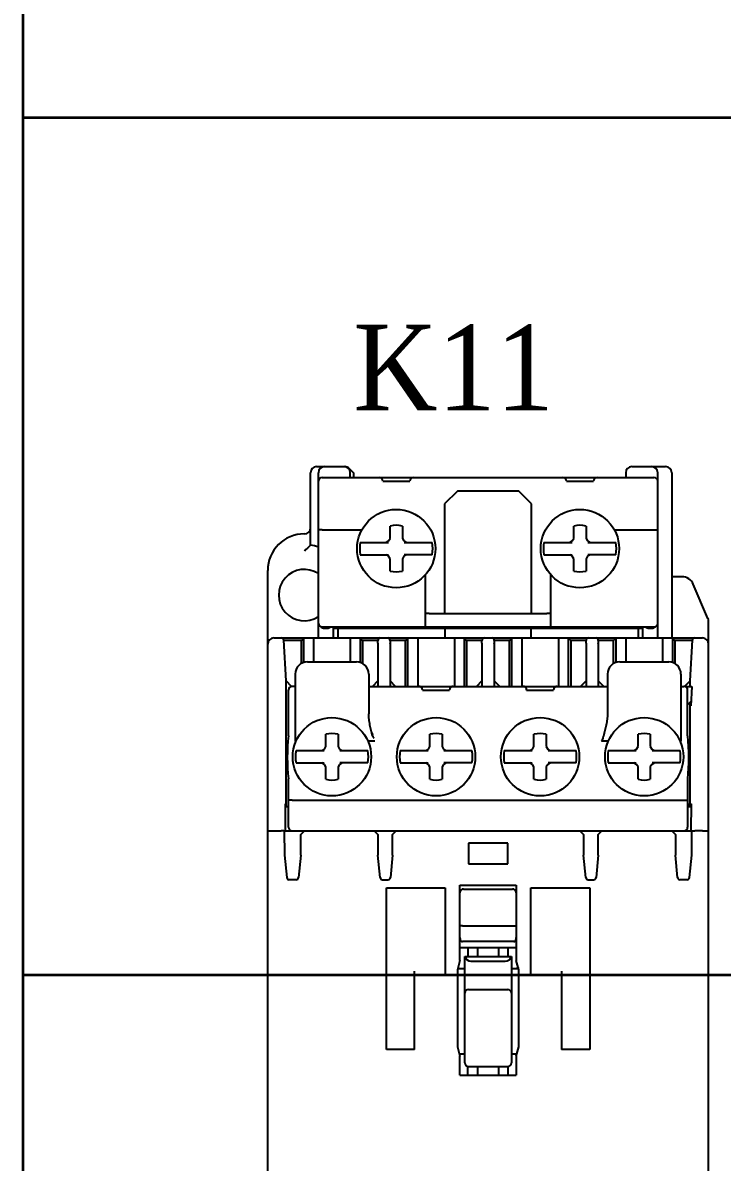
# Model space of a CAD drawing. Header units: millimetres. Extents: x 0 to 19177, y 0 to 12100.
# Drawn here: x 16945.1 to 17002.2, y 10419.6 to 10512.6 of the extents above; entities that cross this region are included whole.
import ezdxf

# ---------------------------------------------------------------- set-up
doc = ezdxf.new("R2010")
doc.units = ezdxf.units.MM
doc.header["$MEASUREMENT"] = 0
doc.layers.add('mang', color=4, linetype='Continuous')
doc.layers.add('NetDam', color=7, linetype='Continuous', lineweight=35)
doc.styles.add('HOATBF.shx', font='', dxfattribs={"width": 0.9})
doc.styles.get('HOATBF.shx').set_extended_font_data('.VnAvant')

msp = doc.modelspace()

# ---------------------------------------------------------------- linework, layer by layer
at = {"color": 7, "linetype": 'Continuous'}
for p, q in [((16968.592, 10469.944), (16968.592, 10475.875)), ((16969.092, 10476.375), (16971.385, 10476.375)), ((16969.242, 10462.375), (16969.242, 10475.875)), ((16971.739, 10476.229), (16972.092, 10475.875)), ((16971.842, 10475.475), (16971.842, 10475.875)), ((16972.092, 10475.875), (16972.092, 10475.475)), ((16994.342, 10475.875), (16994.342, 10475.475)), ((16994.842, 10476.375), (16997.592, 10476.375)), ((16996.942, 10462.375), (16996.942, 10475.875)), ((16998.092, 10475.875), (16998.092, 10462.375)), ((16969.542, 10475.475), (16996.642, 10475.475)), ((16974.492, 10475.175), (16976.692, 10475.175)), ((16989.492, 10475.175), (16991.692, 10475.175)), ((16980.592, 10474.375), (16979.542, 10473.325)), ((16985.592, 10474.375), (16980.592, 10474.375)), ((16986.642, 10473.325), (16985.592, 10474.375)), ((16979.542, 10473.325), (16979.542, 10464.375)), ((16986.642, 10464.375), (16986.642, 10473.325)), ((16969.542, 10471.206), (16972.782, 10471.206)), ((16975.092, 10470.508), (16975.092, 10471.508)), ((16976.092, 10471.508), (16976.092, 10470.508)), ((16990.092, 10470.508), (16990.092, 10471.508)), ((16991.092, 10471.508), (16991.092, 10470.508)), ((16993.402, 10471.206), (16996.642, 10471.206)), ((16972.659, 10470.175), (16974.949, 10470.175)), ((16974.759, 10470.175), (16974.97, 10470.297)), ((16974.97, 10470.297), (16975.092, 10470.508)), ((16976.092, 10470.508), (16976.214, 10470.297)), ((16976.214, 10470.297), (16976.425, 10470.175)), ((16976.236, 10470.175), (16978.526, 10470.175)), ((16987.659, 10470.175), (16989.949, 10470.175)), ((16989.759, 10470.175), (16989.97, 10470.297)), ((16989.97, 10470.297), (16990.092, 10470.508)), ((16991.092, 10470.508), (16991.214, 10470.297)), ((16991.214, 10470.297), (16991.425, 10470.175)), ((16991.236, 10470.175), (16993.526, 10470.175)), ((16972.659, 10469.175), (16974.949, 10469.175)), ((16974.97, 10469.053), (16974.759, 10469.175)), ((16975.092, 10468.842), (16974.97, 10469.053)), ((16975.092, 10467.842), (16975.092, 10468.842)), ((16976.214, 10469.053), (16976.092, 10468.842)), ((16976.092, 10468.842), (16976.092, 10467.842)), ((16976.425, 10469.175), (16976.214, 10469.053)), ((16978.526, 10469.175), (16976.236, 10469.175)), ((16979.542, 10468.725), (16979.592, 10468.725)), ((16987.659, 10469.175), (16989.949, 10469.175)), ((16989.97, 10469.053), (16989.759, 10469.175)), ((16990.092, 10468.842), (16989.97, 10469.053)), ((16990.092, 10467.842), (16990.092, 10468.842)), ((16991.214, 10469.053), (16991.092, 10468.842)), ((16991.092, 10468.842), (16991.092, 10467.842)), ((16991.425, 10469.175), (16991.214, 10469.053)), ((16993.526, 10469.175), (16991.236, 10469.175)), ((16965.092, 10401.875), (16965.092, 10467.875)), ((16977.992, 10463.275), (16977.992, 10467.558)), ((16988.192, 10467.558), (16988.192, 10463.275)), ((16998.933, 10467.375), (16998.092, 10467.375)), ((17001.052, 10463.969), (16999.852, 10466.769)), ((16978.292, 10464.375), (16987.892, 10464.375)), ((17001.092, 10401.875), (17001.092, 10463.772)), ((16969.542, 10463.275), (16996.642, 10463.275)), ((16969.742, 10463.175), (16969.942, 10463.175)), ((16970.442, 10463.275), (16970.442, 10462.375)), ((16970.442, 10463.175), (16995.742, 10463.175)), ((16970.842, 10462.375), (16970.842, 10463.175)), ((16971.842, 10463.275), (16971.842, 10463.175)), ((16972.042, 10463.275), (16972.042, 10463.175)), ((16974.042, 10463.275), (16974.042, 10463.175)), ((16975.642, 10463.275), (16975.642, 10463.175)), ((16979.592, 10462.375), (16979.592, 10463.275)), ((16986.592, 10463.275), (16986.592, 10462.375)), ((16990.542, 10463.175), (16990.542, 10463.275)), ((16992.142, 10463.275), (16992.142, 10463.175)), ((16994.142, 10463.275), (16994.142, 10463.175)), ((16994.342, 10463.175), (16994.342, 10463.275)), ((16995.342, 10463.175), (16995.342, 10462.375)), ((16995.742, 10462.375), (16995.742, 10463.275)), ((16996.242, 10463.175), (16996.442, 10463.175)), ((16965.592, 10462.375), (17000.592, 10462.375)), ((16966.592, 10458.875), (16966.403, 10462.186)), ((16967.842, 10462.175), (16966.404, 10462.175)), ((16967.842, 10462.175), (16968.042, 10462.375)), ((16967.842, 10460.291), (16967.842, 10462.175)), ((16968.042, 10460.377), (16968.042, 10462.375)), ((16968.842, 10462.375), (16968.842, 10460.425)), ((16971.842, 10462.375), (16971.842, 10460.425)), ((16972.642, 10462.375), (16972.642, 10460.377)), ((16972.642, 10462.375), (16972.842, 10462.175)), ((16972.842, 10462.175), (16972.842, 10460.291)), ((16974.092, 10462.175), (16972.842, 10462.175)), ((16974.092, 10461.938), (16974.092, 10462.175)), ((16974.092, 10461.935), (16974.092, 10458.425)), ((16975.092, 10462.175), (16975.092, 10461.938)), ((16976.342, 10462.175), (16975.092, 10462.175)), ((16975.092, 10461.935), (16975.092, 10458.425)), ((16976.342, 10462.175), (16976.542, 10462.375)), ((16976.342, 10458.425), (16976.342, 10462.175)), ((16976.542, 10458.425), (16976.542, 10462.375)), ((16977.342, 10462.375), (16977.342, 10458.425)), ((16980.342, 10462.375), (16980.342, 10458.425)), ((16981.142, 10462.375), (16981.142, 10458.425)), ((16981.142, 10462.375), (16981.342, 10462.175)), ((16981.342, 10462.175), (16981.342, 10458.425)), ((16982.592, 10462.175), (16981.342, 10462.175)), ((16982.592, 10461.938), (16982.592, 10462.175)), ((16982.592, 10461.935), (16982.592, 10458.425)), ((16983.592, 10462.175), (16983.592, 10461.938)), ((16984.842, 10462.175), (16983.592, 10462.175)), ((16983.592, 10461.935), (16983.592, 10458.425)), ((16984.842, 10462.175), (16985.042, 10462.375)), ((16984.842, 10458.425), (16984.842, 10462.175)), ((16985.042, 10458.425), (16985.042, 10462.375)), ((16985.842, 10462.375), (16985.842, 10458.425)), ((16988.842, 10462.375), (16988.842, 10458.425)), ((16989.642, 10462.375), (16989.642, 10458.425)), ((16989.642, 10462.375), (16989.842, 10462.175)), ((16989.842, 10462.175), (16989.842, 10458.425)), ((16991.092, 10462.175), (16989.842, 10462.175)), ((16991.092, 10461.938), (16991.092, 10462.175)), ((16991.092, 10461.935), (16991.092, 10458.425)), ((16992.092, 10462.175), (16992.092, 10461.938)), ((16993.342, 10462.175), (16992.092, 10462.175)), ((16992.092, 10461.935), (16992.092, 10458.425)), ((16993.342, 10462.175), (16993.542, 10462.375)), ((16993.342, 10460.291), (16993.342, 10462.175)), ((16993.542, 10460.377), (16993.542, 10462.375)), ((16994.342, 10462.375), (16994.342, 10460.425)), ((16997.342, 10462.375), (16997.342, 10460.425)), ((16998.142, 10462.375), (16998.142, 10460.377)), ((16998.142, 10462.375), (16998.342, 10462.175)), ((16998.342, 10462.175), (16998.342, 10460.291)), ((16999.781, 10462.175), (16998.342, 10462.175)), ((16999.592, 10458.875), (16999.782, 10462.186)), ((16968.342, 10460.425), (16972.342, 10460.425)), ((16993.842, 10460.425), (16997.842, 10460.425)), ((16967.342, 10459.425), (16967.342, 10453.942)), ((16973.342, 10459.425), (16973.342, 10456.179)), ((16992.842, 10459.425), (16992.842, 10456.179)), ((16998.842, 10459.425), (16998.842, 10453.942)), ((16966.592, 10448.625), (16966.592, 10458.875)), ((16967.046, 10458.421), (16966.592, 10458.875)), ((16966.792, 10454.375), (16966.792, 10458.125)), ((16967.342, 10458.425), (16967.092, 10458.425)), ((16973.342, 10458.425), (16992.842, 10458.425)), ((16974.092, 10458.875), (16973.642, 10458.425)), ((16975.542, 10458.425), (16975.092, 10458.875)), ((16977.742, 10458.125), (16979.942, 10458.125)), ((16982.592, 10458.875), (16982.142, 10458.425)), ((16984.042, 10458.425), (16983.592, 10458.875)), ((16986.242, 10458.125), (16988.442, 10458.125)), ((16991.092, 10458.875), (16990.642, 10458.425)), ((16992.542, 10458.425), (16992.092, 10458.875)), ((16998.842, 10458.425), (16999.092, 10458.425)), ((16999.592, 10458.875), (16999.142, 10458.425)), ((16999.205, 10458.425), (16999.722, 10458.425)), ((16999.392, 10454.375), (16999.392, 10458.125)), ((16999.592, 10458.425), (16999.592, 10458.875)), ((16999.722, 10458.425), (16999.664, 10456.825)), ((16999.392, 10456.925), (16999.678, 10457.211)), ((16999.592, 10448.625), (16999.592, 10457.125)), ((16999.593, 10456.825), (16999.604, 10457.137)), ((16999.664, 10456.825), (16999.593, 10456.825)), ((16969.842, 10453.508), (16969.842, 10454.508)), ((16970.842, 10454.508), (16970.842, 10453.508)), ((16978.342, 10453.508), (16978.342, 10454.508)), ((16979.342, 10454.508), (16979.342, 10453.508)), ((16986.842, 10453.508), (16986.842, 10454.508)), ((16987.842, 10454.508), (16987.842, 10453.508)), ((16995.342, 10453.508), (16995.342, 10454.508)), ((16996.342, 10454.508), (16996.342, 10453.508)), ((16967.342, 10453.992), (16967.426, 10453.992)), ((16969.72, 10453.297), (16969.842, 10453.508)), ((16970.842, 10453.508), (16970.964, 10453.297)), ((16973.842, 10453.942), (16973.259, 10453.942)), ((16978.22, 10453.297), (16978.342, 10453.508)), ((16979.342, 10453.508), (16979.464, 10453.297)), ((16986.72, 10453.297), (16986.842, 10453.508)), ((16987.842, 10453.508), (16987.964, 10453.297)), ((16992.926, 10453.942), (16992.342, 10453.942)), ((16995.22, 10453.297), (16995.342, 10453.508)), ((16996.342, 10453.508), (16996.464, 10453.297)), ((16998.759, 10453.992), (16998.842, 10453.992)), ((16967.409, 10453.175), (16969.699, 10453.175)), ((16969.509, 10453.175), (16969.72, 10453.297)), ((16970.964, 10453.297), (16971.175, 10453.175)), ((16970.986, 10453.175), (16973.276, 10453.175)), ((16975.909, 10453.175), (16978.199, 10453.175)), ((16978.009, 10453.175), (16978.22, 10453.297)), ((16979.464, 10453.297), (16979.675, 10453.175)), ((16979.486, 10453.175), (16981.776, 10453.175)), ((16984.409, 10453.175), (16986.699, 10453.175)), ((16986.509, 10453.175), (16986.72, 10453.297)), ((16987.964, 10453.297), (16988.175, 10453.175)), ((16987.986, 10453.175), (16990.276, 10453.175)), ((16992.909, 10453.175), (16995.199, 10453.175)), ((16995.009, 10453.175), (16995.22, 10453.297)), ((16996.464, 10453.297), (16996.675, 10453.175)), ((16996.486, 10453.175), (16998.776, 10453.175)), ((16967.409, 10452.175), (16969.699, 10452.175)), ((16969.72, 10452.053), (16969.509, 10452.175)), ((16969.842, 10451.842), (16969.72, 10452.053)), ((16969.842, 10450.842), (16969.842, 10451.842)), ((16970.964, 10452.053), (16970.842, 10451.842)), ((16970.842, 10451.842), (16970.842, 10450.842)), ((16971.175, 10452.175), (16970.964, 10452.053)), ((16973.276, 10452.175), (16970.986, 10452.175)), ((16975.909, 10452.175), (16978.199, 10452.175)), ((16978.22, 10452.053), (16978.009, 10452.175)), ((16978.342, 10451.842), (16978.22, 10452.053)), ((16978.342, 10450.842), (16978.342, 10451.842)), ((16979.464, 10452.053), (16979.342, 10451.842)), ((16979.342, 10451.842), (16979.342, 10450.842)), ((16979.675, 10452.175), (16979.464, 10452.053)), ((16981.776, 10452.175), (16979.486, 10452.175)), ((16984.409, 10452.175), (16986.699, 10452.175)), ((16986.72, 10452.053), (16986.509, 10452.175)), ((16986.842, 10451.842), (16986.72, 10452.053)), ((16986.842, 10450.842), (16986.842, 10451.842)), ((16987.964, 10452.053), (16987.842, 10451.842)), ((16987.842, 10451.842), (16987.842, 10450.842)), ((16988.175, 10452.175), (16987.964, 10452.053)), ((16990.276, 10452.175), (16987.986, 10452.175)), ((16992.909, 10452.175), (16995.199, 10452.175)), ((16995.22, 10452.053), (16995.009, 10452.175)), ((16995.342, 10451.842), (16995.22, 10452.053)), ((16995.342, 10450.842), (16995.342, 10451.842)), ((16996.464, 10452.053), (16996.342, 10451.842)), ((16996.342, 10451.842), (16996.342, 10450.842)), ((16996.675, 10452.175), (16996.464, 10452.053)), ((16998.776, 10452.175), (16996.486, 10452.175)), ((16966.792, 10446.925), (16966.792, 10450.875)), ((16999.392, 10450.875), (16999.392, 10446.925)), ((16966.509, 10448.825), (16966.52, 10446.625)), ((16966.592, 10448.825), (16966.509, 10448.825)), ((16967.092, 10449.125), (16999.092, 10449.125)), ((16999.392, 10448.675), (16999.592, 10448.875)), ((16999.592, 10448.825), (16999.675, 10448.825)), ((16999.675, 10448.825), (16999.664, 10446.625)), ((16966.51, 10448.625), (16966.792, 10448.625)), ((16999.392, 10448.625), (16999.674, 10448.625)), ((16965.592, 10446.625), (16966.203, 10446.625)), ((16966.449, 10446.625), (16966.459, 10444.625)), ((16966.449, 10446.625), (16999.735, 10446.625)), ((16967.792, 10446.325), (16968.092, 10446.625)), ((16967.792, 10444.625), (16967.792, 10446.325)), ((16973.792, 10446.625), (16974.092, 10446.325)), ((16974.092, 10446.325), (16974.092, 10444.625)), ((16975.292, 10446.325), (16975.592, 10446.625)), ((16975.292, 10444.625), (16975.292, 10446.325)), ((16990.592, 10446.625), (16990.892, 10446.325)), ((16990.892, 10446.325), (16990.892, 10444.625)), ((16992.092, 10446.325), (16992.392, 10446.625)), ((16992.092, 10444.625), (16992.092, 10446.325)), ((16998.092, 10446.625), (16998.392, 10446.325)), ((16998.392, 10446.325), (16998.392, 10444.625)), ((16999.725, 10444.625), (16999.735, 10446.625)), ((17000.592, 10446.625), (16999.981, 10446.625)), ((16981.492, 10445.625), (16981.492, 10443.925)), ((16984.692, 10445.625), (16981.492, 10445.625)), ((16984.692, 10443.925), (16984.692, 10445.625)), ((16966.459, 10444.625), (16966.413, 10444.625)), ((16966.459, 10444.625), (16966.651, 10442.804)), ((16967.792, 10444.625), (16967.61, 10442.805)), ((16974.274, 10442.805), (16974.092, 10444.625)), ((16975.292, 10444.625), (16975.11, 10442.805)), ((16991.074, 10442.805), (16990.892, 10444.625)), ((16992.092, 10444.625), (16991.91, 10442.805)), ((16998.574, 10442.805), (16998.392, 10444.625)), ((16999.534, 10442.804), (16999.725, 10444.625)), ((16999.772, 10444.625), (16999.725, 10444.625)), ((16981.492, 10443.925), (16984.692, 10443.925)), ((16967.411, 10442.625), (16966.75, 10442.625)), ((16974.473, 10442.625), (16974.911, 10442.625)), ((16991.273, 10442.625), (16991.711, 10442.625)), ((16999.435, 10442.625), (16998.773, 10442.625)), ((16974.792, 10428.775), (16974.792, 10441.975)), ((16974.792, 10441.975), (16979.592, 10441.975)), ((16979.592, 10441.975), (16979.592, 10434.875)), ((16980.792, 10436.025), (16980.792, 10442.175)), ((16980.792, 10442.175), (16985.392, 10442.175)), ((16981.092, 10441.875), (16985.092, 10441.875)), ((16985.392, 10442.175), (16985.392, 10436.025)), ((16986.592, 10434.875), (16986.592, 10441.975)), ((16986.592, 10441.975), (16991.392, 10441.975)), ((16991.392, 10441.975), (16991.392, 10428.775)), ((16980.992, 10438.875), (16985.192, 10438.875)), ((16985.192, 10437.575), (16980.992, 10437.575)), ((16985.392, 10437.075), (16980.792, 10437.075)), ((16981.442, 10437.075), (16981.442, 10436.375)), ((16982.242, 10436.375), (16982.242, 10437.075)), ((16983.942, 10437.075), (16983.942, 10436.375)), ((16984.742, 10436.375), (16984.742, 10437.075)), ((16980.792, 10436.025), (16980.592, 10435.275)), ((16981.192, 10427.675), (16981.192, 10436.375)), ((16981.192, 10436.375), (16984.992, 10436.375)), ((16981.692, 10435.975), (16984.492, 10435.975)), ((16984.992, 10436.375), (16984.992, 10427.675)), ((16985.592, 10435.275), (16985.392, 10436.025)), ((16977.092, 10428.775), (16977.092, 10435.175)), ((16979.592, 10434.875), (16977.092, 10434.875)), ((16980.592, 10435.275), (16980.592, 10428.975)), ((16980.619, 10435.375), (16981.142, 10435.375)), ((16980.642, 10435.462), (16980.642, 10435.375)), ((16980.742, 10435.375), (16980.645, 10435.472)), ((16985.042, 10435.375), (16985.566, 10435.375)), ((16985.442, 10435.375), (16985.54, 10435.472)), ((16985.542, 10435.462), (16985.542, 10435.375)), ((16985.592, 10428.975), (16985.592, 10435.275)), ((16989.092, 10434.875), (16986.592, 10434.875)), ((16989.092, 10435.175), (16989.092, 10428.775)), ((16981.492, 10433.675), (16984.692, 10433.675)), ((16977.092, 10428.775), (16974.792, 10428.775)), ((16980.592, 10428.975), (16980.792, 10428.225)), ((16981.142, 10428.375), (16980.752, 10428.375)), ((16985.432, 10428.375), (16985.042, 10428.375)), ((16985.392, 10428.225), (16985.592, 10428.975)), ((16991.392, 10428.775), (16989.092, 10428.775)), ((16980.792, 10426.675), (16980.792, 10428.225)), ((16981.442, 10426.675), (16981.442, 10427.379)), ((16981.442, 10427.375), (16984.742, 10427.375)), ((16982.242, 10426.675), (16982.242, 10427.375)), ((16983.942, 10427.375), (16983.942, 10426.675)), ((16984.742, 10426.675), (16984.742, 10427.379)), ((16985.392, 10428.225), (16985.392, 10426.675)), ((16980.792, 10426.675), (16985.392, 10426.675))]:
    msp.add_line(p, q, dxfattribs=at)
for centre in [(16975.592, 10469.675), (16990.592, 10469.675), (16970.342, 10452.675), (16978.842, 10452.675), (16987.342, 10452.675), (16995.842, 10452.675)]:
    msp.add_circle(centre, 3.2, dxfattribs=at)
for centre, radius, start, end in [((16969.092, 10475.875), 0.5, 90, 180), ((16969.742, 10475.875), 0.5, 90, 180), ((16971.342, 10475.875), 0.5, 0, 90), ((16971.385, 10475.875), 0.5, 45, 90), ((16994.842, 10475.875), 0.5, 90, 180), ((16996.442, 10475.875), 0.5, 0, 90), ((16997.592, 10475.875), 0.5, 0, 90), ((16969.542, 10475.175), 0.3, 90, 180), ((16974.192, 10475.175), 0.3, 0, 90), ((16976.992, 10475.175), 0.3, 90, 180), ((16989.192, 10475.175), 0.3, 0, 90), ((16991.992, 10475.175), 0.3, 90, 180), ((16996.642, 10475.175), 0.3, 0, 90), ((16968.092, 10471.375), 0.5, 270, 359.99999), ((16975.592, 10469.675), 1.9, 74.74248, 105.25752), ((16990.592, 10469.675), 1.9, 74.74248, 105.25752), ((16968.092, 10467.875), 3, 90, 180), ((16975.592, 10469.675), 2.976, 170.32743, 189.67257), ((16975.592, 10469.675), 2.976, 350.32743, 9.67257), ((16990.592, 10469.675), 2.976, 170.32743, 189.67257), ((16990.592, 10469.675), 2.976, 350.32743, 9.67257), ((16976.104, 10461.442), 11.345, 131.45988, 134.92389), ((16968.092, 10465.875), 4.1, 73.70876, 82.99527), ((16968.092, 10465.875), 2.1, 56.76499, 303.23501), ((16975.592, 10469.675), 1.9, 254.74248, 285.25752), ((16990.592, 10469.675), 1.9, 254.74248, 285.25752), ((16998.933, 10466.375), 1, 23.19859, 90), ((17000.592, 10463.772), 0.5, 0, 23.19859), ((16969.542, 10463.575), 0.3, 180, 270), ((16969.742, 10463.675), 0.5, 226.6856, 270), ((16969.942, 10463.675), 0.5, 270, 306.7506), ((16975.642, 10463.675), 0.5, 270, 306.82949), ((16990.542, 10463.675), 0.5, 233.17025, 270), ((16996.242, 10463.675), 0.5, 233.2494, 270), ((16996.442, 10463.675), 0.5, 270, 313.3144), ((16996.642, 10463.575), 0.3, 270, 0), ((16965.592, 10461.875), 0.5, 90, 180), ((16966.203, 10462.175), 0.2, 3.27049, 90), ((16974.292, 10462.175), 0.2, 90, 180), ((16974.283, 10461.935), 0.19, 178.95677, 180.0273), ((16974.892, 10462.175), 0.2, 0, 90), ((16974.902, 10461.935), 0.19, 359.9727, 1.04323), ((16982.792, 10462.175), 0.2, 90, 180), ((16982.783, 10461.935), 0.19, 178.95677, 180.0273), ((16983.392, 10462.175), 0.2, 0, 90), ((16983.402, 10461.935), 0.19, 359.9727, 1.04323), ((16991.292, 10462.175), 0.2, 90, 180), ((16991.283, 10461.935), 0.19, 178.95677, 180.0273), ((16991.892, 10462.175), 0.2, 0, 90), ((16991.902, 10461.935), 0.19, 359.9727, 1.04323), ((16999.981, 10462.175), 0.2, 90.00002, 176.72951), ((17000.592, 10461.875), 0.5, 0, 90), ((16968.342, 10459.425), 1, 90, 180), ((16972.342, 10459.425), 1, 0, 90), ((16993.842, 10459.425), 1, 90, 180), ((16997.842, 10459.425), 1, 0, 90), ((16967.092, 10458.125), 0.3, 90, 180), ((16977.442, 10458.125), 0.3, 0, 90), ((16980.242, 10458.125), 0.3, 90, 180), ((16985.942, 10458.125), 0.3, 0, 90), ((16988.742, 10458.125), 0.3, 90, 180), ((16999.1, 10458.145), 0.278, 67.91859, 91.63944), ((16999.092, 10458.125), 0.3, 0, 67.96842), ((16982.055, 10452.625), 15.363, 173.45849, 186.54097), ((16970.342, 10452.675), 1.9, 74.74248, 105.25752), ((16978.842, 10452.675), 1.9, 74.74248, 105.25752), ((16987.342, 10452.675), 1.9, 74.74248, 105.25752), ((16995.842, 10452.675), 1.9, 74.74248, 105.25752), ((16984.13, 10452.625), 15.363, 353.45903, 6.54151), ((16970.342, 10452.675), 2.976, 170.32743, 189.67257), ((16970.342, 10452.675), 2.976, 350.32743, 9.67257), ((16978.842, 10452.675), 2.976, 170.32743, 189.67257), ((16978.842, 10452.675), 2.976, 350.32743, 9.67257), ((16987.342, 10452.675), 2.976, 170.32743, 189.67257), ((16987.342, 10452.675), 2.976, 350.32743, 9.67257), ((16995.842, 10452.675), 2.976, 170.32743, 189.67257), ((16995.842, 10452.675), 2.976, 350.32743, 9.67257), ((16970.342, 10452.675), 1.9, 254.74248, 285.25752), ((16978.842, 10452.675), 1.9, 254.74248, 285.25752), ((16987.342, 10452.675), 1.9, 254.74248, 285.25752), ((16995.842, 10452.675), 1.9, 254.74248, 285.25752), ((16967.092, 10446.925), 0.3, 180, 270), ((16999.092, 10446.925), 0.3, 270, 0), ((16967.411, 10442.825), 0.2, 270, 354.28941), ((16974.473, 10442.825), 0.2, 185.71059, 270), ((16974.911, 10442.825), 0.2, 270, 354.28941), ((16991.273, 10442.825), 0.2, 185.71059, 270), ((16991.711, 10442.825), 0.2, 270, 354.28941), ((16998.773, 10442.825), 0.2, 185.71059, 270), ((16981.092, 10441.575), 0.3, 90, 180), ((16985.092, 10441.575), 0.3, 0, 90), ((16981.142, 10435.675), 0.3, 269.99991, 279.58965), ((16985.042, 10435.675), 0.3, 260.41101, 270.00008), ((16981.492, 10433.375), 0.3, 90, 180), ((16984.692, 10433.375), 0.3, 0, 90), ((16981.142, 10428.075), 0.3, 80.41101, 90.00008), ((16985.042, 10428.075), 0.3, 89.99991, 99.60256), ((16981.492, 10427.675), 0.3, 180, 270), ((16984.692, 10427.675), 0.3, 270, 0)]:
    msp.add_arc(centre, radius, start, end, dxfattribs=at)
for centre, major_axis, ratio, start_param, end_param in [((16999.205, 10456.425), (2.8, 0), 0.714286, 1.570796, 1.610998), ((16973.842, 10459.679), (0.059, 5.467), 0.091445, -3.52854, -3.141593), ((16992.342, 10459.679), (0, 5.737), 0.087156, -3.141593, -2.754645), ((16966.85, 10442.825), (0.2, 0), 0.998384, 3.246183, 4.712389), ((16999.335, 10442.825), (-0.2, 0), 0.998384, 7.853982, 9.320187), ((16980.992, 10437.908), (0, 0.333), 0.6, -4.712389, -3.141593), ((16985.192, 10437.908), (0, 0.333), 0.6, -3.141593, -1.570796), ((16981.692, 10436.475), (0.5, 0), 1, -2.940235, -1.570796), ((16984.492, 10436.475), (0.5, 0), 1, -1.570796, -0.201358)]:
    msp.add_ellipse(centre, major_axis=major_axis, ratio=ratio, start_param=start_param, end_param=end_param, dxfattribs=at)
for points, knots in [([(16969.542, 10471.206), (16969.523, 10471.206), (16969.485, 10471.205), (16969.429, 10471.205), (16969.378, 10471.203), (16969.333, 10471.201), (16969.3, 10471.199), (16969.279, 10471.197), (16969.266, 10471.195), (16969.256, 10471.194), (16969.249, 10471.192), (16969.245, 10471.191), (16969.242, 10471.189), (16969.242, 10471.188)], [0, 0, 0, 0, 0.194101, 0.380719, 0.552715, 0.703498, 0.827352, 0.87769, 0.919663, 0.952917, 0.977218, 0.992576, 1, 1, 1, 1]), ([(16996.642, 10471.206), (16996.662, 10471.206), (16996.7, 10471.205), (16996.756, 10471.205), (16996.807, 10471.203), (16996.852, 10471.201), (16996.885, 10471.199), (16996.906, 10471.197), (16996.919, 10471.195), (16996.929, 10471.194), (16996.936, 10471.192), (16996.94, 10471.191), (16996.942, 10471.189), (16996.942, 10471.188)], [0, 0, 0, 0, 0.194101, 0.380719, 0.552715, 0.703498, 0.827352, 0.87769, 0.919663, 0.952917, 0.977218, 0.992576, 1, 1, 1, 1]), ([(16978.292, 10464.375), (16978.273, 10464.375), (16978.235, 10464.375), (16978.179, 10464.374), (16978.128, 10464.372), (16978.083, 10464.37), (16978.05, 10464.368), (16978.029, 10464.366), (16978.016, 10464.364), (16978.006, 10464.363), (16977.999, 10464.361), (16977.995, 10464.36), (16977.992, 10464.358), (16977.992, 10464.357)], [0, 0, 0, 0, 0.194101, 0.380719, 0.552715, 0.703498, 0.827352, 0.87769, 0.919663, 0.952917, 0.977218, 0.992576, 1, 1, 1, 1]), ([(16988.192, 10464.357), (16988.192, 10464.358), (16988.19, 10464.36), (16988.186, 10464.361), (16988.179, 10464.363), (16988.169, 10464.364), (16988.156, 10464.366), (16988.135, 10464.368), (16988.102, 10464.37), (16988.057, 10464.372), (16988.006, 10464.374), (16987.95, 10464.375), (16987.912, 10464.375), (16987.892, 10464.375)], [0, 0, 0, 0, 0.007424, 0.022782, 0.047083, 0.080337, 0.12231, 0.172648, 0.296502, 0.447285, 0.619281, 0.805899, 1, 1, 1, 1]), ([(16973.654, 10454.366), (16973.638, 10454.441), (16973.603, 10454.591), (16973.548, 10454.815), (16973.495, 10455.039), (16973.43, 10455.34), (16973.379, 10455.643), (16973.348, 10455.949), (16973.342, 10456.102), (16973.342, 10456.179)], [0, 0, 0, 0, 0.125, 0.250008, 0.375007, 0.500012, 0.749983, 0.874994, 1, 1, 1, 1]), ([(16992.842, 10456.179), (16992.842, 10456.102), (16992.836, 10455.949), (16992.806, 10455.643), (16992.754, 10455.34), (16992.69, 10455.039), (16992.637, 10454.815), (16992.582, 10454.591), (16992.547, 10454.441), (16992.531, 10454.366)], [0, 0, 0, 0, 0.125006, 0.250017, 0.499988, 0.624993, 0.749992, 0.875, 1, 1, 1, 1]), ([(16999.392, 10454.375), (16999.392, 10454.376), (16999.391, 10454.378), (16999.389, 10454.379), (16999.387, 10454.38)], [0, 0, 0, 0, 0.389095, 1, 1, 1, 1]), ([(16967.092, 10449.125), (16967.073, 10449.125), (16967.034, 10449.125), (16966.979, 10449.125), (16966.935, 10449.125), (16966.902, 10449.124), (16966.881, 10449.124), (16966.861, 10449.124), (16966.844, 10449.124), (16966.829, 10449.123), (16966.818, 10449.123), (16966.81, 10449.123), (16966.805, 10449.123), (16966.802, 10449.123), (16966.798, 10449.123), (16966.796, 10449.123), (16966.794, 10449.122), (16966.793, 10449.122), (16966.792, 10449.122), (16966.792, 10449.122)], [0, 0, 0, 0, 0.195342, 0.383101, 0.556044, 0.634844, 0.707507, 0.773336, 0.831705, 0.882061, 0.923926, 0.94155, 0.956909, 0.969969, 0.9807, 0.989079, 0.995084, 0.998713, 1, 1, 1, 1]), ([(16999.092, 10449.125), (16999.112, 10449.125), (16999.15, 10449.125), (16999.206, 10449.125), (16999.25, 10449.125), (16999.282, 10449.124), (16999.304, 10449.124), (16999.324, 10449.124), (16999.341, 10449.124), (16999.356, 10449.123), (16999.367, 10449.123), (16999.375, 10449.123), (16999.379, 10449.123), (16999.383, 10449.123), (16999.386, 10449.123), (16999.389, 10449.123), (16999.391, 10449.122), (16999.392, 10449.122), (16999.392, 10449.122), (16999.392, 10449.122)], [0, 0, 0, 0, 0.195342, 0.383101, 0.556044, 0.634844, 0.707507, 0.773336, 0.831705, 0.882061, 0.923926, 0.94155, 0.956909, 0.969969, 0.9807, 0.989079, 0.995084, 0.998713, 1, 1, 1, 1]), ([(16965.092, 10446.603), (16965.092, 10446.604), (16965.093, 10446.605), (16965.096, 10446.606), (16965.103, 10446.608), (16965.115, 10446.61), (16965.132, 10446.612), (16965.153, 10446.614), (16965.178, 10446.615), (16965.207, 10446.617), (16965.253, 10446.619), (16965.318, 10446.622), (16965.403, 10446.623), (16965.496, 10446.625), (16965.56, 10446.625), (16965.592, 10446.625)], [0, 0, 0, 0, 0.002447, 0.006624, 0.021566, 0.04566, 0.078817, 0.120769, 0.171139, 0.229457, 0.295173, 0.446233, 0.618555, 0.805535, 1, 1, 1, 1]), ([(16966.403, 10446.617), (16966.403, 10446.618), (16966.401, 10446.618), (16966.397, 10446.619), (16966.391, 10446.62), (16966.384, 10446.62), (16966.376, 10446.621), (16966.361, 10446.622), (16966.339, 10446.623), (16966.31, 10446.624), (16966.276, 10446.625), (16966.241, 10446.625), (16966.216, 10446.625), (16966.203, 10446.625)], [0, 0, 0, 0, 0.010653, 0.029747, 0.057354, 0.093302, 0.137301, 0.188976, 0.313489, 0.46246, 0.630608, 0.811939, 1, 1, 1, 1]), ([(16999.782, 10446.617), (16999.782, 10446.618), (16999.784, 10446.618), (16999.788, 10446.619), (16999.793, 10446.62), (16999.8, 10446.62), (16999.809, 10446.621), (16999.824, 10446.622), (16999.846, 10446.623), (16999.875, 10446.624), (16999.908, 10446.625), (16999.944, 10446.625), (16999.969, 10446.625), (16999.981, 10446.625)], [0, 0, 0, 0, 0.010653, 0.029747, 0.057353, 0.093299, 0.137297, 0.18897, 0.313478, 0.462446, 0.630594, 0.811929, 1, 1, 1, 1]), ([(17000.592, 10446.625), (17000.625, 10446.625), (17000.689, 10446.625), (17000.781, 10446.623), (17000.867, 10446.622), (17000.932, 10446.619), (17000.978, 10446.617), (17001.007, 10446.615), (17001.032, 10446.614), (17001.053, 10446.612), (17001.069, 10446.61), (17001.081, 10446.608), (17001.088, 10446.606), (17001.092, 10446.605), (17001.092, 10446.604), (17001.092, 10446.603)], [0, 0, 0, 0, 0.194465, 0.381445, 0.553767, 0.704827, 0.770543, 0.828861, 0.879231, 0.921183, 0.95434, 0.978434, 0.993376, 0.997553, 1, 1, 1, 1]), ([(16980.992, 10438.875), (16980.979, 10438.875), (16980.954, 10438.875), (16980.917, 10438.874), (16980.883, 10438.872), (16980.853, 10438.87), (16980.828, 10438.868), (16980.81, 10438.865), (16980.799, 10438.863), (16980.794, 10438.861), (16980.792, 10438.859), (16980.792, 10438.858)], [0, 0, 0, 0, 0.193279, 0.3791, 0.550354, 0.700519, 0.823977, 0.916257, 0.974429, 0.99069, 1, 1, 1, 1]), ([(16985.192, 10438.875), (16985.205, 10438.875), (16985.231, 10438.875), (16985.268, 10438.874), (16985.302, 10438.872), (16985.332, 10438.87), (16985.357, 10438.868), (16985.375, 10438.865), (16985.386, 10438.863), (16985.391, 10438.861), (16985.392, 10438.859), (16985.392, 10438.858)], [0, 0, 0, 0, 0.193279, 0.3791, 0.550354, 0.700519, 0.823977, 0.916257, 0.974429, 0.99069, 1, 1, 1, 1])]:
    msp.add_open_spline(points, degree=3, knots=knots, dxfattribs=at)
at = {"layer": 'NetDam', "color": 0}
for p, q in [((16945.092, 11664.875), (16945.092, 10184.875)), ((16945.092, 10504.875), (17575.092, 10504.875)), ((16945.092, 10434.875), (17575.092, 10434.875))]:
    msp.add_line(p, q, dxfattribs=at)

# ---------------------------------------------------------------- texts
at = {"layer": 'mang', "color": 0, "insert": (16972.093, 10487.955), "char_height": 7, "width": 21.32394, "attachment_point": 1, "style": 'HOATBF.shx'}
msp.add_mtext('{\\fTimes New Roman|b0|i0|c0|p18;\\C1;K11}', dxfattribs=at)

doc.saveas('drawing.dxf')
